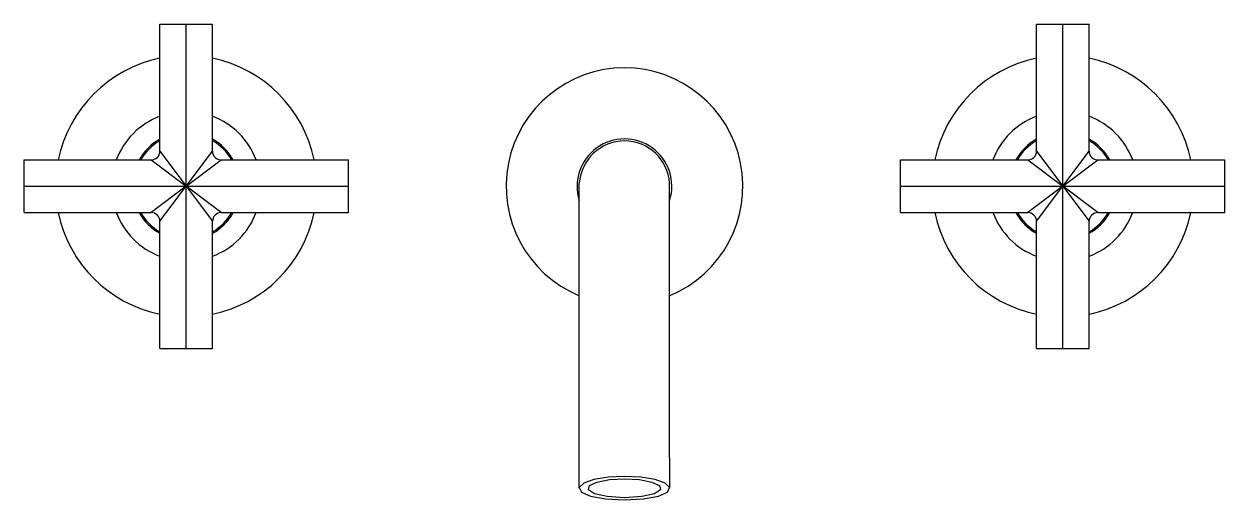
# Model space of a CAD drawing. Extents: x -516.706 to -516.432, y 0.792 to 0.9.
import ezdxf

# ---------------------------------------------------------------- set-up
doc = ezdxf.new("R2010")
doc.units = 0
doc.header["$LTSCALE"] = 0.112
doc.header["$MEASUREMENT"] = 0
doc.linetypes.add('CONTINU', pattern=[0])
doc.layers.get('0').update_dxf_attribs({"linetype": 'CONTINUOUS'})

msp = doc.modelspace()

# ---------------------------------------------------------------- linework, layer by layer
at = {"linetype": 'CONTINU'}
for points in [[(-516.6751, 0.87137), (-516.6751, 0.90037)], [(-516.6751, 0.90037), (-516.6631, 0.90037)], [(-516.6691, 0.82637), (-516.6691, 0.90037)], [(-516.6631, 0.87137), (-516.6631, 0.90037)], [(-516.4751, 0.87137), (-516.4751, 0.90037)], [(-516.4751, 0.90037), (-516.4631, 0.90037)], [(-516.4691, 0.82637), (-516.4691, 0.90037)], [(-516.4631, 0.87137), (-516.4631, 0.90037)], [(-516.6751, 0.85537), (-516.6631, 0.87137)], [(-516.6751, 0.87137), (-516.6691, 0.86337)], [(-516.4751, 0.85537), (-516.4631, 0.87137)], [(-516.4751, 0.87137), (-516.4631, 0.85537)], [(-516.7061, 0.85737), (-516.7061, 0.86937)], [(-516.7061, 0.86937), (-516.6771, 0.86937)], [(-516.6771, 0.86937), (-516.6691, 0.86337)], [(-516.6691, 0.86337), (-516.6611, 0.86937)], [(-516.6611, 0.86937), (-516.6321, 0.86937)], [(-516.6321, 0.85737), (-516.6321, 0.86937)], [(-516.5061, 0.85737), (-516.5061, 0.86937)], [(-516.5061, 0.86937), (-516.4771, 0.86937)], [(-516.4771, 0.86937), (-516.4691, 0.86337)], [(-516.4691, 0.86337), (-516.4611, 0.86937)], [(-516.4611, 0.86937), (-516.4321, 0.86937)], [(-516.4321, 0.85737), (-516.4321, 0.86937)], [(-516.7061, 0.86337), (-516.6321, 0.86337)], [(-516.6691, 0.86337), (-516.6771, 0.85737)], [(-516.6611, 0.85737), (-516.6691, 0.86337)], [(-516.6691, 0.86337), (-516.6631, 0.85537)], [(-516.57941, 0.80845), (-516.57941, 0.86404)], [(-516.5588, 0.80845), (-516.5588, 0.86404)], [(-516.5061, 0.86337), (-516.4321, 0.86337)], [(-516.4691, 0.86337), (-516.4771, 0.85737)], [(-516.4611, 0.85737), (-516.4691, 0.86337)], [(-516.7061, 0.85737), (-516.6771, 0.85737)], [(-516.6751, 0.82637), (-516.6751, 0.85537)], [(-516.6631, 0.82637), (-516.6631, 0.85537)], [(-516.6611, 0.85737), (-516.6321, 0.85737)], [(-516.5061, 0.85737), (-516.4771, 0.85737)], [(-516.4751, 0.82637), (-516.4751, 0.85537)], [(-516.4631, 0.82637), (-516.4631, 0.85537)], [(-516.4611, 0.85737), (-516.4321, 0.85737)], [(-516.6751, 0.82637), (-516.6631, 0.82637)], [(-516.4751, 0.82637), (-516.4631, 0.82637)], [(-516.57943, 0.79449), (-516.57941, 0.80845)], [(-516.55878, 0.79449), (-516.5588, 0.80845)]]:
    msp.add_lwpolyline(points, dxfattribs=at)
for points in [[(-516.6751, 0.89256, 0.299875), (-516.69829, 0.86937)], [(-516.63991, 0.86937, 0.299858), (-516.6631, 0.89256)], [(-516.4751, 0.89256, 0.299875), (-516.49829, 0.86937)], [(-516.43991, 0.86937, 0.299858), (-516.4631, 0.89256)], [(-516.5588, 0.83841, 5.042833), (-516.57941, 0.83841)], [(-516.6751, 0.87933, 0.21619), (-516.68506, 0.86937)], [(-516.65314, 0.86937, 0.216158), (-516.6631, 0.87933)], [(-516.4751, 0.87933, 0.216188), (-516.48506, 0.86937)], [(-516.45314, 0.86937, 0.21616), (-516.4631, 0.87933)], [(-516.6751, 0.8741, 0.138814), (-516.67984, 0.86937)], [(-516.65837, 0.86937, 0.13877), (-516.6631, 0.8741)], [(-516.5588, 0.86013, 1.362521), (-516.57941, 0.86013)], [(-516.4751, 0.8741, 0.138814), (-516.47984, 0.86937)], [(-516.45837, 0.86937, 0.13877), (-516.4631, 0.8741)], [(-516.6751, 0.87376, 0.131669), (-516.67949, 0.86937)], [(-516.6771, 0.86937, 0.414466), (-516.6751, 0.87137)], [(-516.65871, 0.86937, 0.131627), (-516.6631, 0.87376)], [(-516.6631, 0.87137, 0.41557), (-516.6611, 0.86937)], [(-516.5588, 0.86404, 0.936931), (-516.57941, 0.86404)], [(-516.4751, 0.87376, 0.131669), (-516.47949, 0.86937)], [(-516.4771, 0.86937, 0.415042), (-516.4751, 0.87137)], [(-516.45871, 0.86937, 0.131627), (-516.4631, 0.87376)], [(-516.4631, 0.87137, 0.414788), (-516.4611, 0.86937)], [(-516.69829, 0.85737, 0.299878), (-516.6751, 0.83418)], [(-516.68506, 0.85737, 0.216195), (-516.6751, 0.84741)], [(-516.67984, 0.85737, 0.138819), (-516.6751, 0.85263)], [(-516.67949, 0.85737, 0.131679), (-516.6751, 0.85297)], [(-516.6751, 0.85537, 0.414465), (-516.6771, 0.85737)], [(-516.6611, 0.85737, 0.414476), (-516.6631, 0.85537)], [(-516.6631, 0.85297, 0.131637), (-516.65871, 0.85737)], [(-516.6631, 0.85263, 0.138776), (-516.65836, 0.85737)], [(-516.6631, 0.84741, 0.216162), (-516.65314, 0.85737)], [(-516.6631, 0.83418, 0.299861), (-516.63991, 0.85737)], [(-516.49829, 0.85737, 0.299878), (-516.4751, 0.83418)], [(-516.48506, 0.85737, 0.216193), (-516.4751, 0.84741)], [(-516.47984, 0.85737, 0.138819), (-516.4751, 0.85263)], [(-516.47949, 0.85737, 0.131678), (-516.4751, 0.85297)], [(-516.4751, 0.85537, 0.414474), (-516.4771, 0.85737)], [(-516.4611, 0.85737, 0.414666), (-516.4631, 0.85537)], [(-516.4631, 0.85297, 0.131638), (-516.45871, 0.85737)], [(-516.4631, 0.85263, 0.138776), (-516.45836, 0.85737)], [(-516.4631, 0.84741, 0.216165), (-516.45314, 0.85737)], [(-516.4631, 0.83418, 0.299861), (-516.43991, 0.85737)]]:
    msp.add_lwpolyline(points, format="xyb", dxfattribs=at)
for points in [[(-516.5691, 0.79181), (-516.56478, 0.79206), (-516.56137, 0.79272), (-516.55932, 0.79363), (-516.5588, 0.79466), (-516.55979, 0.79564), (-516.56209, 0.79645), (-516.56535, 0.79698), (-516.5691, 0.79716), (-516.57286, 0.79698), (-516.57611, 0.79645), (-516.57841, 0.79564), (-516.57941, 0.79466), (-516.57889, 0.79363), (-516.57683, 0.79272), (-516.57343, 0.79206)], [(-516.5691, 0.79233), (-516.57304, 0.79259), (-516.57593, 0.79325), (-516.57733, 0.79415), (-516.57709, 0.79509), (-516.57538, 0.7959), (-516.57254, 0.79645), (-516.5691, 0.79664), (-516.56567, 0.79645), (-516.56283, 0.7959), (-516.56111, 0.79509), (-516.56088, 0.79415), (-516.56228, 0.79325), (-516.56517, 0.79259)]]:
    msp.add_lwpolyline(points, close=True, dxfattribs=at)

doc.saveas('drawing.dxf')
